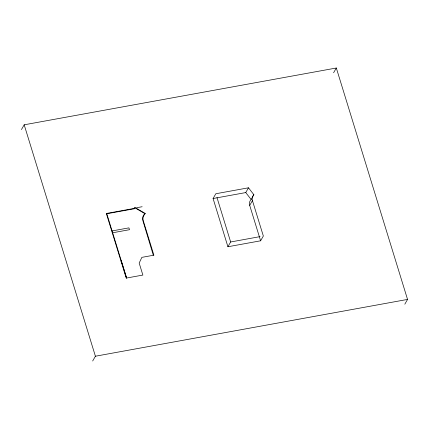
<?xml version="1.0" encoding="UTF-8"?>
<svg xmlns="http://www.w3.org/2000/svg" width="429" height="429" viewBox="0 0 429 429"><rect width="100%" height="100%" fill="white"/><g stroke="black" fill="none" stroke-linecap="round" stroke-linejoin="round"><path stroke-width="0.64" d="M21.45 129.579L24.185 124.807L336.325 68.002L407.55 299.421L404.815 304.193M92.675 360.998L95.41 356.226L24.185 124.807M213.079 198.525L215.808 193.752L248.498 187.8L253.871 194.734L251.137 199.506A6.966 6.183 29.8 0 0 249.71 205.394L260.607 240.803L227.917 246.75L213.079 198.525L245.763 192.573L248.498 187.8M249.71 205.394L252.445 200.622A6.966 6.183 29.8 0 1 252.665 196.434M227.917 246.75L230.652 241.977L216.983 197.56M333.59 72.774L336.325 68.002M260.607 240.803L263.342 236.025L252.445 200.622M145.222 213.438L134.803 207.379L134.197 208.414L106.333 213.486L126.228 278.099L142.868 275.069L139.173 263.068L141.865 257.362L153.888 255.175L143.281 220.721A7.668 6.81 29.8 0 1 144.616 214.473L145.222 213.438L144.712 213.54L143.946 214.666A8.049 7.148 29.8 0 0 142.916 220.774L153.33 255.282M136.594 207.738L142.138 206.73M112.087 230.936L128.925 227.869L129.488 229.703L112.65 232.77M121.251 260.762L126.593 278.03M121.005 261.159L121.466 261.079M230.652 241.977L260.071 236.62M95.41 356.226L407.55 299.421M144.712 213.54L134.963 207.867L134.459 208.735L106.8 213.765L126.582 278.035M245.763 192.573L251.137 199.506M252.906 195.967A6.966 6.183 29.8 0 1 253.871 194.734"/></g></svg>
